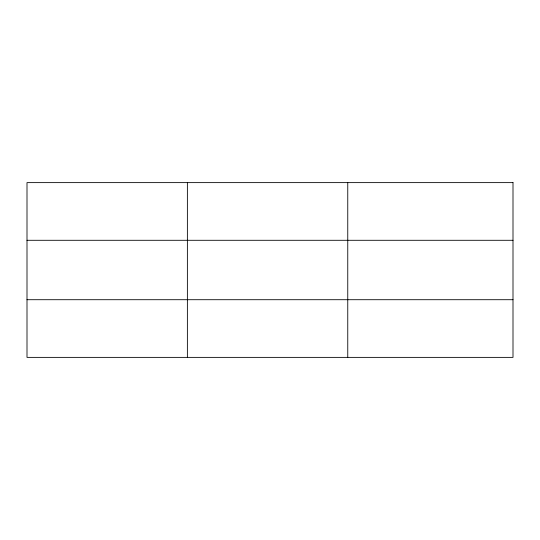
<?xml version="1.0" encoding="UTF-8"?>
<svg xmlns="http://www.w3.org/2000/svg" width="540" height="540" viewBox="0 0 540 540"><rect width="100%" height="100%" fill="white"/><g stroke="black" fill="none" stroke-linecap="round" stroke-linejoin="round"><path stroke-width="0.81" d="M187.38 182.621L187.38 357.379M347.76 182.621L347.76 357.379M27 240.293L513 240.293M27 299.707L513 299.707M513 182.621L513 357.379L27 357.379L27 182.621L513 182.621"/></g></svg>
